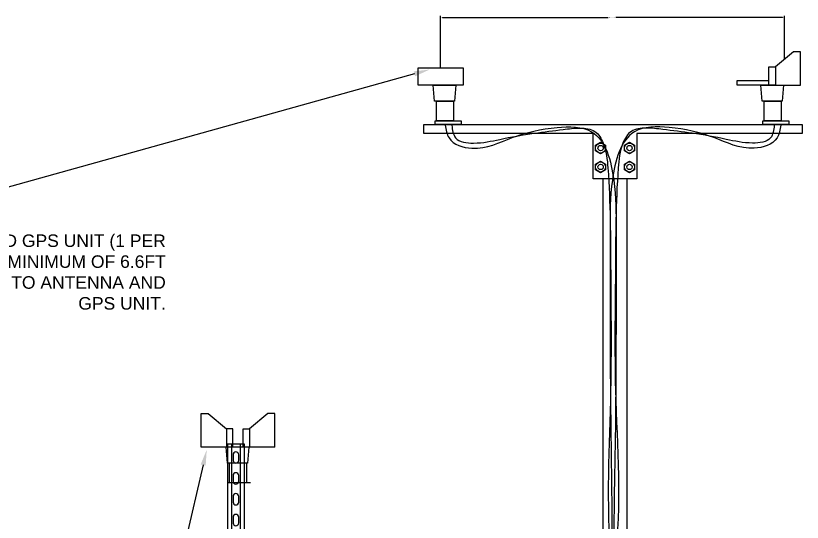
# Model space of a CAD drawing. Header units: feet. Extents: x -159 to 1687, y 0 to 1556.
# Drawn here: x 1290 to 1365.3, y 1085.7 to 1134.2 of the extents above; entities that cross this region are included whole.
import ezdxf
from ezdxf import colors
from ezdxf.entities.mleader import LeaderData, LeaderLine
from ezdxf.math import Vec2, Vec3

# ---------------------------------------------------------------- set-up
doc = ezdxf.new("R2010")
doc.units = ezdxf.units.FT
doc.header["$MEASUREMENT"] = 0
doc.layers.get('Defpoints').update_dxf_attribs({"color": 5})
for name, color, linetype in [('E-COND-RGS', 4, 'Continuous'), ('E-EQPM-HRDW', 230, 'Continuous'), ('E-EQPM-MET', 5, 'Continuous'), ('G-ANNO-TEXT', 1, 'Continuous'), ('PDF8_LP_OBJ-Misc', 7, 'Continuous')]:
    doc.layers.add(name, color=color, linetype=linetype)
doc.styles.add('NEI-A', font='arial.ttf')
doc.dimstyles.get("Standard").update_dxf_attribs({"dimtxt": 0.1, "dimasz": 0.18, "dimexe": 0.18, "dimexo": 0.0625, "dimgap": 0.09, "dimtad": 0, "dimtih": 1, "dimtoh": 1, "dimdec": 4, "dimzin": 0, "dimdsep": 46, "dimtxsty": 'Standard', "dimcen": 0.09, "dimadec": 0, "dimazin": 0, "dimtfac": 1, "dimtdec": 4, "dimtofl": 0, "dimtmove": 0, "dimatfit": 3, "dimfxl": 1, "dimtolj": 1, "dimtzin": 0, "dimarcsym": 0})

# ---------------------------------------------------------------- blocks, each defined once
blk = doc.blocks.new('A$Ca200e123')
for points in [[(1.2938, -1.51), (1.2938, 2.0977)], [(1.4813, 2.0977), (1.4813, -1.5076)], [(1.4813, -1.51), (1.2938, -1.51)]]:
    blk.add_lwpolyline(points)
at = {"layer": 'E-COND-RGS'}
for points in [[(1.2938, 2.3777), (1.2938, 2.3778)], [(1.4813, 2.3778), (1.4813, 2.3777)], [(1.2938, 2.3098), (1.2938, 2.3098)], [(1.4813, 2.3098), (1.4813, 2.3098)], [(1.2938, 2.2268), (1.2938, 2.2269)], [(1.4813, 2.2269), (1.4813, 2.2268)], [(1.2938, 2.1588), (1.2938, 2.1589)], [(1.4813, 2.1589), (1.4813, 2.1588)]]:
    blk.add_lwpolyline(points, dxfattribs=at)
at = {"layer": 'E-EQPM-HRDW'}
for points in [[(1.5625, 2.4594), (1.5625, 2.0977), (1.2125, 2.0977), (1.2125, 2.4594), (-0.1391, 2.4594), (-0.1391, 2.5306), (2.8823, 2.5306), (2.8823, 2.4594)], [(1.2724, 2.2974), (1.2322, 2.3206), (1.2322, 2.367), (1.2724, 2.3902), (1.3125, 2.367), (1.3125, 2.3206)], [(1.5027, 2.2974), (1.4626, 2.3206), (1.4626, 2.367), (1.5027, 2.3902), (1.5429, 2.367), (1.5429, 2.3206)], [(1.2724, 2.1465), (1.2322, 2.1697), (1.2322, 2.216), (1.2724, 2.2392), (1.3125, 2.216), (1.3125, 2.1697)], [(1.5027, 2.1465), (1.4626, 2.1697), (1.4626, 2.216), (1.5027, 2.2392), (1.5429, 2.216), (1.5429, 2.1697)]]:
    blk.add_lwpolyline(points, close=True, dxfattribs=at)
for points in [[(1.2555, 2.3802), (1.2552, 2.3802)], [(1.2555, 2.3802), (1.2552, 2.3802)], [(1.2555, 2.3802), (1.2552, 2.3802)], [(1.2896, 2.3802), (1.2892, 2.3802)], [(1.2896, 2.3802), (1.2892, 2.3802)], [(1.2896, 2.3802), (1.2892, 2.3802)], [(1.4859, 2.3802), (1.4855, 2.3802)], [(1.4859, 2.3802), (1.4855, 2.3802)], [(1.5199, 2.3802), (1.5196, 2.3802)], [(1.5199, 2.3802), (1.5196, 2.3802)], [(1.2552, 2.3073), (1.2555, 2.3073)], [(1.2552, 2.3073), (1.2555, 2.3073)], [(1.2552, 2.3073), (1.2555, 2.3073)], [(1.2892, 2.3073), (1.2896, 2.3073)], [(1.2892, 2.3073), (1.2896, 2.3073)], [(1.2892, 2.3073), (1.2896, 2.3073)], [(1.4855, 2.3073), (1.4859, 2.3073)], [(1.4855, 2.3073), (1.4859, 2.3073)], [(1.5196, 2.3073), (1.5199, 2.3073)], [(1.5196, 2.3073), (1.5199, 2.3073)], [(1.2555, 2.2293), (1.2552, 2.2293)], [(1.2555, 2.2293), (1.2552, 2.2293)], [(1.2555, 2.2293), (1.2552, 2.2293)], [(1.2896, 2.2293), (1.2892, 2.2293)], [(1.2896, 2.2293), (1.2892, 2.2293)], [(1.2896, 2.2293), (1.2892, 2.2293)], [(1.4859, 2.2293), (1.4855, 2.2293)], [(1.4859, 2.2293), (1.4855, 2.2293)], [(1.5199, 2.2293), (1.5196, 2.2293)], [(1.5199, 2.2293), (1.5196, 2.2293)], [(1.2552, 2.1564), (1.2555, 2.1564)], [(1.2552, 2.1564), (1.2555, 2.1564)], [(1.2552, 2.1564), (1.2555, 2.1564)], [(1.2892, 2.1564), (1.2896, 2.1564)], [(1.2892, 2.1564), (1.2896, 2.1564)], [(1.2892, 2.1564), (1.2896, 2.1564)], [(1.4855, 2.1564), (1.4859, 2.1564)], [(1.4855, 2.1564), (1.4859, 2.1564)], [(1.5196, 2.1564), (1.5199, 2.1564)], [(1.5196, 2.1564), (1.5199, 2.1564)]]:
    blk.add_lwpolyline(points, dxfattribs=at)
for points in [[(1.3122, 2.3672, 0.009334), (1.3113, 2.3672)], [(1.3122, 2.3672, 0.009334), (1.3113, 2.3672)], [(1.3113, 2.3204), (1.3113, 2.3204, 0.009334), (1.3122, 2.3204)], [(1.3122, 2.2163, 0.009334), (1.3113, 2.2163)], [(1.3122, 2.2163, 0.009334), (1.3113, 2.2163)], [(1.3113, 2.1694), (1.3113, 2.1694, 0.009334), (1.3122, 2.1695)]]:
    blk.add_lwpolyline(points, format="xyb", dxfattribs=at)
for centre, radius in [((1.2724, 2.3438), 0.0402), ((1.2724, 2.3438), 0.0214), ((1.5027, 2.3438), 0.0402), ((1.5027, 2.3438), 0.0214), ((1.2724, 2.1929), 0.0402), ((1.2724, 2.1929), 0.0214), ((1.5027, 2.1929), 0.0402), ((1.5027, 2.1929), 0.0214)]:
    blk.add_circle(centre, radius, dxfattribs=at)
at = {"layer": 'E-EQPM-MET'}
for points in [[(2.6674, 2.8464), (2.8682, 2.8464), (2.8682, 3.113), (2.8131, 3.113), (2.6674, 2.9925)], [(2.6162, 2.8464), (2.3622, 2.8464), (2.3622, 2.8817), (2.6162, 2.8817)]]:
    blk.add_lwpolyline(points, dxfattribs=at)
for points in [[(-0.1838, 2.9849), (0.1743, 2.9849), (0.1743, 2.8464), (-0.1838, 2.8464)], [(2.6162, 2.9925), (2.6674, 2.9925), (2.6674, 2.8464), (2.6162, 2.8464)], [(-0.0654, 2.8464), (0.1165, 2.8464), (0.1059, 2.7178), (-0.0548, 2.7178)], [(2.5516, 2.8464), (2.7335, 2.8464), (2.7229, 2.7178), (2.5622, 2.7178)], [(-0.0379, 2.7178), (0.0976, 2.7178), (0.0976, 2.5602), (-0.0379, 2.5602)], [(2.5791, 2.7178), (2.7146, 2.7178), (2.7146, 2.5602), (2.5791, 2.5602)], [(-0.049, 2.5602), (0.1586, 2.5602), (0.1586, 2.5306), (-0.049, 2.5306)], [(2.568, 2.5602), (2.7756, 2.5602), (2.7756, 2.5306), (2.568, 2.5306)]]:
    blk.add_lwpolyline(points, close=True, dxfattribs=at)
blk = doc.blocks.new('*D34')
at = {"layer": 'Defpoints', "color": 0, "transparency": 16777216}
for p in [(1363.621, 1133.992), (1363.621, 1130.007), (1330.681, 1129.192)]:
    blk.add_point(p, dxfattribs=at)
at = {"layer": 'G-ANNO-TEXT', "color": 0, "lineweight": -2, "transparency": 16777216}
for p, q in [((1330.681, 1129.254), (1330.681, 1134.172)), ((1363.621, 1130.069), (1363.621, 1134.172)), ((1330.861, 1133.992), (1346.72, 1133.992)), ((1363.441, 1133.992), (1347.456, 1133.992))]:
    blk.add_line(p, q, dxfattribs=at)
at = {"layer": 'G-ANNO-TEXT', "color": 0, "transparency": 16777216}
for points in [[(1330.861, 1134.022), (1330.861, 1133.962), (1330.681, 1133.992)], [(1363.441, 1134.022), (1363.441, 1133.962), (1363.621, 1133.992)]]:
    blk.add_solid(points, dxfattribs=at)
at = {"layer": 'G-ANNO-TEXT', "color": 0, "transparency": 16777216, "insert": (1347.088, 1133.992), "char_height": 0.1, "attachment_point": 5, "style": 'NEI-A'}
blk.add_mtext('\\A1;6\'-8" MIN', dxfattribs=at)

msp = doc.modelspace()

# ---------------------------------------------------------------- linework, layer by layer
for points in [[(1314.78382, 1092.86765), (1307.73699, 1092.86765), (1307.73699, 1096.06698), (1308.3988, 1096.06698), (1310.14733, 1094.62066)], [(1314.78382, 1092.86765), (1314.78382, 1096.06698), (1314.12202, 1096.06698), (1312.37348, 1094.62066)], [(1310.76141, 1092.86765), (1310.76141, 1094.62066), (1310.14733, 1094.62066), (1310.14733, 1092.86765)], [(1311.7594, 1092.86765), (1311.7594, 1094.62066), (1312.37348, 1094.62066), (1312.37348, 1092.86765)], [(1312.30097, 1092.86765), (1312.17362, 1091.32466), (1310.24553, 1091.32466), (1310.11818, 1092.86765)], [(1310.44778, 1089.43371), (1310.44778, 1091.32466)], [(1312.0737, 1091.32466), (1312.0737, 1089.43371)], [(1312.47388, 1089.43371), (1310.22388, 1089.43371)]]:
    msp.add_lwpolyline(points)
at = {"color": 1}
for points in [[(1331.11111, 1123.70604), (1331.48887, 1122.46565), (1333.68348, 1121.47693), (1337.53304, 1122.5016), (1341.83232, 1123.47235), (1345.14223, 1123.05888), (1347.26488, 1118.43886), (1347.48285, 1113.72258), (1347.48337, 1106.64059), (1347.39228, 1093.00311), (1347.34645, 1078.92862), (1346.93039, 1071.62927), (1346.22217, 1069.59654)], [(1331.75346, 1123.68481), (1332.11366, 1122.46993), (1333.82462, 1121.97498), (1336.34604, 1122.33495), (1339.63288, 1122.91989), (1342.42445, 1123.27985), (1344.04536, 1123.41484), (1345.44114, 1123.09987), (1346.2516, 1121.97498), (1346.70185, 1119.59022), (1346.97201, 1109.55621), (1346.96263, 1098.33817), (1347.03399, 1081.90764), (1347.46603, 1074.49584), (1346.96199, 1071.47356), (1346.16991, 1069.74654), (1346.09186, 1069.74679)], [(1363.28319, 1123.70604), (1362.90544, 1122.46565), (1360.71082, 1121.47693), (1356.86126, 1122.5016), (1352.56198, 1123.47235), (1349.25208, 1123.05888), (1347.12942, 1118.43886), (1346.91145, 1113.72258), (1346.91093, 1106.64059), (1347.00203, 1093.00311), (1347.04786, 1078.92862), (1346.09706, 1062.65915)], [(1362.64085, 1123.68481), (1362.28064, 1122.46993), (1360.56968, 1121.97498), (1358.04826, 1122.33495), (1354.76142, 1122.91989), (1351.96985, 1123.27985), (1350.34894, 1123.41484), (1348.95316, 1123.09987), (1348.1427, 1121.97498), (1347.69245, 1119.59022), (1347.4223, 1109.55621), (1347.43167, 1098.33817), (1347.36031, 1081.90764), (1346.92827, 1074.49584), (1347.43232, 1071.47356), (1346.22978, 1067.96522)]]:
    msp.add_spline(points, degree=3, dxfattribs=at)
at = {"layer": 'PDF8_LP_OBJ-Misc', "lineweight": 25}
for points in [[(1311.8829, 1032.32336), (1311.8829, 1093.13532), (1310.26288, 1093.13532), (1310.26288, 1032.32336)], [(1310.64947, 1093.13532), (1310.64947, 1073.33046)], [(1311.51472, 1073.33046), (1311.51472, 1093.13532)], [(1311.34903, 1091.58893), (1311.34903, 1092.12281)], [(1311.34903, 1089.5823), (1311.34903, 1090.13459)], [(1311.34903, 1087.57568), (1311.34903, 1088.12796)], [(1311.34903, 1085.58746), (1311.34903, 1086.13974)]]:
    msp.add_lwpolyline(points, dxfattribs=at)
for points in [[(1311.33062, 1092.13201, 0.41421362), (1311.06368, 1092.39895, 0.41421362), (1310.79675, 1092.12281), (1310.79675, 1091.58893, 0.41421362), (1311.06368, 1091.3312, 0.41421362), (1311.33062, 1091.59814)], [(1311.33062, 1090.14379, 0.41421362), (1311.06368, 1090.41073, 0.41421362), (1310.79675, 1090.13459), (1310.79675, 1089.5823, 0.41421362), (1311.06368, 1089.32457, 0.41421362), (1311.33062, 1089.59151)], [(1311.33062, 1088.13717, 0.41421362), (1311.06368, 1088.4041, 0.41421362), (1310.79675, 1088.12796), (1310.79675, 1087.57568, 0.41421362), (1311.06368, 1087.31795, 0.41421362), (1311.33062, 1087.58488)], [(1311.33062, 1086.14895, 0.41421362), (1311.06368, 1086.41588, 0.41421362), (1310.79675, 1086.13974), (1310.79675, 1085.58746, 0.41421362), (1311.06368, 1085.32973, 0.41421362), (1311.33062, 1085.59666)]]:
    msp.add_lwpolyline(points, format="xyb", dxfattribs=at)

# ---------------------------------------------------------------- block references
at = {"xscale": 12, "yscale": 12, "zscale": 12}
msp.add_blockref('A$Ca200e123', (1330.73829, 1093.37347), dxfattribs=at)

# ---------------------------------------------------------------- dimensions: what is measured, and where the dimension line sits
at = {"layer": 'G-ANNO-TEXT'}
dim = msp.add_linear_dim(base=(1363.6209, 1133.99173), p1=(1330.68133, 1129.19173), p2=(1363.6209, 1130.00652), text='6\'-8" MIN', dimstyle='Standard', override={"dimlunit": 4, "dimtxsty": 'NEI-A'}, dxfattribs=at)
dim.commit()
dim.dimension.update_dxf_attribs({"geometry": '*D34', "text_midpoint": (1347.08818, 1133.99173), "dimtype": 160})

# ---------------------------------------------------------------- next in the draw order: leaders
ml = msp.add_multileader_mtext('Standard', dxfattribs=at)
ml.set_content('NCU ANTENNA ANBD GPS UNIT (1 PER NCU). MAINTAIN A MINIMUM OF 6.6FT FROM ALL OBJECTS TO ANTENNA AND GPS UNIT.', color=256, style='NEI-A')
ml.set_leader_properties()
ml.build(insert=Vec2(0, 0))
ml.multileader.update_dxf_attribs({"dogleg_length": 0.0625, "arrow_head_size": 1.5})
ctx = ml.context
ctx.base_point, ctx.char_height, ctx.arrow_head_size, ctx.landing_gap_size, ctx.plane_origin = Vec3(1271.63622, 1112.61597), 1.2, 1.5, 1.08, Vec3(1253.49183, 1128.09737)
ctx.text_align_type = 2
notes = []
notes.append((ctx, [(0, (1, 1, 0), (1270.88622, 1112.61597), (1, 0), 0.75, [(0, [(1329.61429, 1129.01327)], 0, []), (1, [(1230.20917, 1129.14528)], 0, [])])]))
ctx.mtext.insert, ctx.mtext.width, ctx.mtext.defined_height, ctx.mtext.alignment, ctx.mtext.flow_direction = Vec3(1304.34514, 1113.2262), 33.172356, 8.49993, 3, 5
ctx.mtext.has_bg_fill, ctx.mtext.bg_color, ctx.mtext.bg_scale_factor, ctx.mtext.bg_transparency, ctx.mtext.use_window_bg_color = 1, -1027028792, 1.5, 0, 1
ml = msp.add_multileader_mtext('Standard', dxfattribs=at)
ml.set_content('LIGHTING', color=256, style='NEI-A')
ml.set_leader_properties()
ml.build(insert=Vec2(0, 0))
ml.multileader.update_dxf_attribs({"dogleg_length": 0.0625, "arrow_head_size": 1.5})
ctx = ml.context
ctx.base_point, ctx.char_height, ctx.arrow_head_size, ctx.landing_gap_size, ctx.plane_origin = Vec3(1295.3809, 1082.80852), 1.2, 1.5, 1.08, Vec3(1283.29871, 1071.26103)
ctx.text_align_type = 2
notes.append((ctx, [(1, (1, 1, 0), (1305.98039, 1082.80852), (-1, 0), 0.75, [(0, [(1308.27003, 1092.60798)], 0, [])])]))
ctx.mtext.insert, ctx.mtext.width, ctx.mtext.alignment, ctx.mtext.flow_direction = Vec3(1304.15039, 1083.41875), 7.8242783, 3, 5
ctx.mtext.has_bg_fill, ctx.mtext.bg_color, ctx.mtext.bg_scale_factor, ctx.mtext.bg_transparency, ctx.mtext.use_window_bg_color = 1, -1027028792, 1.5, 0, 1
for ctx, leaders in notes:
    for number, flags, end, landing, length, lines in leaders:
        leader = LeaderData()
        leader.index, (leader.has_last_leader_line, leader.has_dogleg_vector, leader.attachment_direction) = number, flags
        leader.last_leader_point, leader.dogleg_vector, leader.dogleg_length = Vec3(end), Vec3(landing), length
        for number, points, colour, breaks in lines:
            line = LeaderLine()
            line.index, line.vertices, line.color, line.breaks = number, Vec3.list(points), colors.encode_raw_color(colour), breaks
            leader.lines.append(line)
        ctx.leaders.append(leader)

doc.saveas('drawing.dxf')
